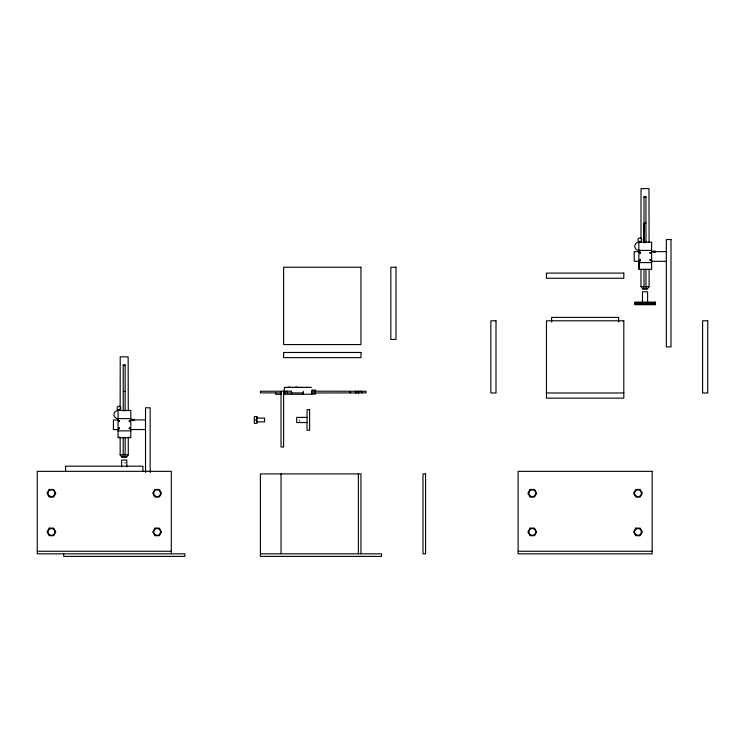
<?xml version="1.0" encoding="UTF-8"?>
<svg xmlns="http://www.w3.org/2000/svg" width="745" height="745" viewBox="0 0 745 745"><rect width="100%" height="100%" fill="white"/><g stroke="black" fill="none" stroke-linecap="round" stroke-linejoin="round"><path stroke-width="1.12" d="M129.481 421.204L130.002 421.139L129.5 421.009M129.425 428.263L129.9 428.403M640.262 252.881L639.685 252.955L640.179 252.76M640.253 260.154L639.797 260.247M650.823 252.955L650.255 252.955L650.72 252.816M128.261 437.417L128.261 454.813L126.52 457.262L121.891 457.262L120.15 454.813L120.15 437.389M649.091 269.159L649.091 286.555L647.349 289.004L642.721 289.004L640.979 286.555L640.979 269.131M119.349 421.344L118.893 420.99L119.312 421.307M118.939 428.133L119.144 428.636L119.209 428.151M650.394 259.828L650.748 260.294L650.366 259.912M285.968 391.255L283.612 392.894L303.299 392.96M360.44 391.255L358.084 392.894L358.084 391.255M119.936 409.666L118.017 409.675A1.909 1.909 0 0 1 118.008 406.36L119.917 406.351A1.909 1.909 0 0 1 119.936 409.666L119.889 410.439M640.756 241.408L638.847 241.417A1.909 1.909 0 0 1 638.828 238.102L640.747 238.093A1.909 1.909 0 0 1 640.756 241.408L640.719 242.181M644.015 197.295L645.98 197.295M645.962 223.155L644.09 223.155L644.09 242.833M651.642 250.367L638.875 250.367A4.088 4.088 0 0 1 634.777 246.269A4.088 4.088 0 0 1 638.875 242.181L651.642 242.181L651.642 269.392L638.875 269.392L638.875 241.427M639.983 251.652L634.246 251.652L634.246 261.299L639.983 261.299M651.447 251.652L666.347 251.652M651.447 261.299L666.347 261.299M638.875 262.594L651.642 262.594M640.979 286.555L649.091 286.555M643.298 288.026L643.168 289.004M646.772 288.026L646.902 289.004M123.195 365.553L125.16 365.553M288.455 387.13L290.094 387.13M295.616 387.13L297.274 387.13M311.485 387.391L284.562 387.456M285.102 387.456L303.159 387.456M311.997 390.147L315.815 390.147M123.26 391.414L125.132 391.414M281.312 392.894L260.405 392.894L260.405 391.255L291.565 391.19L291.565 394.273M311.485 392.96L366.046 392.894L366.046 391.255L311.485 391.19L311.485 394.273L283.892 394.273L283.892 392.894M546.467 392.978L623.807 392.978M311.997 394.012L315.815 394.012M281.182 394.273L275.65 394.273L275.65 392.96M307.033 417.386L296.724 417.386L296.724 422.545L307.033 422.545M256.932 418.066L264.568 418.066L264.568 421.866L256.932 421.866M130.813 418.625L118.045 418.625A4.088 4.088 0 0 1 113.957 414.527A4.088 4.088 0 0 1 118.045 410.439L130.813 410.439L130.813 437.65L118.045 437.65L118.045 409.685M118.008 419.91L113.417 419.91L113.417 429.558L118.008 429.558M130.617 419.91L145.526 419.91M254.352 419.966L256.932 419.966M119.33 421.074L119.424 421.065M130.617 429.558L145.526 429.558M118.045 430.852L130.813 430.852M118.399 437.352L120.522 437.352M127.944 437.352L130.068 437.352M120.15 454.813L128.261 454.813M122.469 456.285L122.338 457.262M125.942 456.285L126.073 457.262M124.704 462.85L125.169 462.85M37.25 551.253L171.303 551.253M518.11 551.253L652.164 551.253M260.405 553.833L381.57 553.833L381.57 556.403L260.405 556.403L260.405 473.913L360.953 473.913L360.953 553.833M349.675 392.075L350.513 392.894L350.513 392.075M654.995 251.251L654.995 252.313M654.846 250.897L654.846 252.22M653.281 250.897L653.281 252.22M649.091 242.479L648.96 188.597L641.035 188.597L640.979 238.94M647.61 302.107L647.61 291.798L642.46 291.798L642.46 302.107M646.772 289.004L646.772 288.511L643.298 288.511L643.298 289.004M646.492 288.511L646.492 288.026L643.578 288.026L643.578 288.511M646.325 303.075L646.325 303.718M645.962 242.833L645.98 196.447L644.015 196.447L644.015 242.656M645.98 269.169L645.98 286.555M644.015 269.169L644.015 286.555M643.745 303.075L643.745 303.718M639.229 250.367L639.229 252.564M639.229 261.383L639.229 269.094M618.648 321.97L618.648 317.389L551.626 317.389L551.626 321.97M361.921 391.255L361.921 392.894M358.373 391.255L358.373 392.894M358.373 473.913L358.373 553.833M355.756 391.255L355.756 392.894M355.635 391.255L355.635 392.894M315.247 391.19L315.247 392.96M312.239 390.147L312.239 391.19M312.239 392.96L312.239 394.012M308.207 387.326L306.577 387.326M303.299 391.19L303.299 394.273M299.518 420.459L299.518 420.925M287.44 391.255L287.44 392.894M284.273 387.791L284.273 391.255M283.612 391.255L283.612 447.028L281.033 447.028L281.033 391.255M281.033 473.913L281.033 553.833M171.303 553.833L171.303 471.334L37.25 471.334L37.25 553.833L184.834 553.833L184.834 556.403L63.67 556.403L63.67 553.833M150.164 472.442L150.164 407.776L145.526 407.776L145.526 472.442M142.947 471.334L142.947 466.174L65.607 466.174L65.607 471.334M134.165 419.51L134.165 420.571M134.025 419.156L134.025 420.478M132.452 419.156L132.452 420.608M128.261 410.737L128.14 356.855L120.215 356.855L120.15 410.681M126.79 466.929L126.79 460.056L121.631 460.056L121.631 466.929M125.942 457.262L125.942 456.769L122.469 456.769L122.469 457.262M125.663 456.769L125.663 456.285L122.748 456.285L122.748 456.769M125.132 411.091L125.16 364.705L123.195 364.705L123.26 411.091M125.16 437.427L125.16 454.813M123.195 437.427L123.195 454.813M118.585 420.981C119.293 423.207 120.308 419.416 118.585 420.981M118.585 428.189C119.293 430.414 120.308 426.615 118.585 428.189M129.146 420.981C129.863 423.207 130.878 419.416 129.146 420.981M129.146 428.189C129.863 430.414 130.878 426.615 129.146 428.189M639.406 252.723C640.123 254.948 641.138 251.158 639.406 252.723M639.406 259.93C640.123 262.156 641.138 258.357 639.406 259.93M649.975 252.723C650.692 254.948 651.707 251.158 649.975 252.723M649.975 259.93C650.692 262.156 651.707 258.357 649.975 259.93M49.235 489.456L47.047 493.246L49.235 497.036L53.621 497.036L55.81 493.246L53.621 489.456L49.235 489.456M49.235 528.121L47.047 531.921L49.235 535.711L53.621 535.711L55.81 531.921L53.621 528.121L49.235 528.121M154.932 489.456L152.744 493.246L154.932 497.036L159.318 497.036L161.507 493.246L159.318 489.456L154.932 489.456M154.932 528.121L152.744 531.921L154.932 535.711L159.318 535.711L161.507 531.921L159.318 528.121L154.932 528.121M530.095 489.456L527.907 493.246L530.095 497.036L534.472 497.036L536.67 493.246L534.472 489.456L530.095 489.456M530.095 528.121L527.907 531.921L530.095 535.711L534.472 535.711L536.67 531.921L534.472 528.121L530.095 528.121M635.792 489.456L633.604 493.246L635.792 497.036L640.169 497.036L642.358 493.246L640.169 489.456L635.792 489.456M635.792 528.121L633.604 531.921L635.792 535.711L640.169 535.711L642.358 531.921L640.169 528.121L635.792 528.121M670.994 239.517L666.347 239.517L666.347 346.9L670.994 346.9L670.994 239.517M360.953 267.25L283.612 267.25L283.612 344.581L360.953 344.581L360.953 267.25M395.986 267.25L390.827 267.25L390.827 339.431L395.986 339.431L395.986 267.25M623.807 273.098L546.467 273.098L546.467 278.248L623.807 278.248L623.807 273.098M655.349 302.107L634.721 302.107L634.721 303.075L655.349 303.075L655.349 302.107M655.349 303.718L634.721 303.718L634.721 304.686L655.349 304.686L655.349 303.718M496.002 320.797L490.843 320.797L490.843 392.978L496.002 392.978L496.002 320.797M623.807 320.797L546.467 320.797L546.467 398.137L623.807 398.137L623.807 320.797M707.75 320.797L702.591 320.797L702.591 392.978L707.75 392.978L707.75 320.797M360.953 352.478L283.612 352.478L283.612 357.637L360.953 357.637L360.953 352.478M309.613 409.648L307.033 409.648L307.033 430.275L309.613 430.275L309.613 409.648M256.932 416.613L254.352 416.613L254.352 423.309L256.932 423.309L256.932 416.613M652.164 471.334L518.11 471.334L518.11 553.833L652.164 553.833L652.164 471.334M425.563 473.913L422.983 473.913L422.983 553.833L425.563 553.833L425.563 473.913M49.719 534.873A3.408 3.408 0 0 0 54.841 531.921A3.408 3.408 0 0 0 49.719 528.959A3.408 3.408 0 0 0 49.719 534.873M49.719 496.198A3.408 3.408 0 0 0 54.841 493.246A3.408 3.408 0 0 0 49.719 490.294A3.408 3.408 0 0 0 49.719 496.198M155.416 534.873A3.408 3.408 0 0 0 160.538 531.921A3.408 3.408 0 0 0 155.416 528.959A3.408 3.408 0 0 0 155.416 534.873M155.416 496.198A3.408 3.408 0 0 0 160.538 493.246A3.408 3.408 0 0 0 155.416 490.294A3.408 3.408 0 0 0 155.416 496.198M636.277 496.198A3.408 3.408 0 0 0 641.398 493.246A3.408 3.408 0 0 0 636.277 490.294A3.408 3.408 0 0 0 636.277 496.198M530.58 534.873A3.408 3.408 0 0 0 535.702 531.921A3.408 3.408 0 0 0 530.58 528.959A3.408 3.408 0 0 0 530.58 534.873M530.58 496.198A3.408 3.408 0 0 0 535.702 493.246A3.408 3.408 0 0 0 530.58 490.294A3.408 3.408 0 0 0 530.58 496.198M636.277 534.873A3.408 3.408 0 0 0 641.398 531.921A3.408 3.408 0 0 0 636.277 528.959A3.408 3.408 0 0 0 636.277 534.873"/></g></svg>
